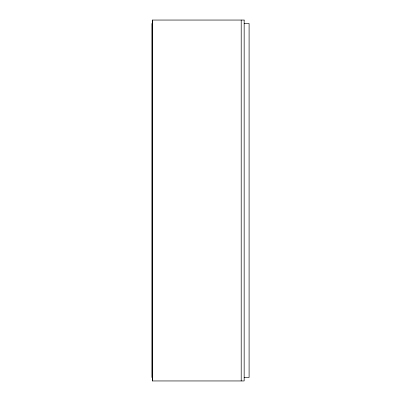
<?xml version="1.0" encoding="UTF-8"?>
<svg xmlns="http://www.w3.org/2000/svg" width="401" height="401" viewBox="0 0 401 401"><rect width="100%" height="100%" fill="white"/><g stroke="black" fill="none" stroke-linecap="round" stroke-linejoin="round"><path stroke-width="0.6" d="M244.114 23.494L249.096 23.494L249.096 377.506L244.114 377.506M241.207 20.05L241.207 380.95M152.49 236.099L152.49 238.069M152.395 20.05L152.395 380.95M151.904 23.494L151.904 377.506M244.159 20.05L152.295 20.05L152.295 380.95L244.159 380.95L244.159 20.05"/></g></svg>
